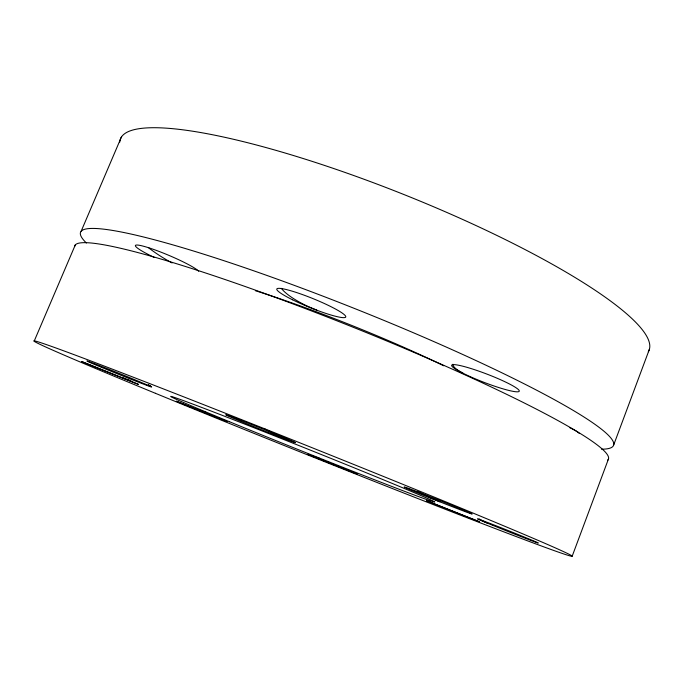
<?xml version="1.0" encoding="UTF-8"?>
<svg xmlns="http://www.w3.org/2000/svg" width="684" height="684" viewBox="0 0 684 684"><rect width="100%" height="100%" fill="white"/><g stroke="black" fill="none" stroke-linecap="round" stroke-linejoin="round"><path stroke-width="1.03" d="M572.192 556.178L608.546 458.75M613.685 444.968L649.347 349.387M34.268 340.94L75.291 244.932M81.097 231.346L121.342 137.168M74.633 246.591A287.348 27.642 21.8 0 1 354.252 327.696A287.348 27.642 21.8 0 1 607.572 460.281M86.398 243.008A287.006 30.925 21.8 0 1 359.177 310.348A287.006 30.925 21.8 0 1 601.527 449.191M255.38 290.717A175.053 18.553 21.8 0 1 443.702 365.778M119.777 142.092A284.629 53.514 21.8 0 1 400.67 193.239A284.629 53.514 21.8 0 1 648.287 351.747M569.524 427.543A32.251 3.386 20.7 0 1 579.091 433.323M154.327 257.475A34.593 3.933 22.9 0 1 147.616 247.428A34.593 3.933 22.9 0 1 198.693 271.266M462.88 373.036A35.748 8.276 15.3 0 1 452.911 364.256M316.735 310.049A36.739 9.952 24 0 1 281.372 288.34M172.103 262.964A34.2 6.088 30.5 0 1 148.779 247.916M206.363 412.52A26.915 3.377 19.6 0 1 195.145 408.442M130.943 380.749A30.139 3.454 25.5 0 1 122.368 377.542M150.454 386.007A34.482 1.009 29.8 0 1 149.334 385.947M148.283 384.493A34.482 1.009 29.8 0 1 148.992 384.964M149.591 385.374A34.482 1.009 29.8 0 1 150.078 385.725M288.682 440.334A37.133 3.711 29 0 1 267.624 430.467M266.965 430.125A37.133 3.711 29 0 1 264.999 429.073M439.949 501.808A36.132 5.976 22.2 0 1 417.65 491.3M487.324 523.098A32.131 3.856 15.7 0 1 479.458 518.968M427.184 501.013A28.078 0.641 13.3 0 1 428.004 501.004M428.483 501.081A28.078 0.641 13.3 0 1 429.757 501.304M319.804 458.468A26.154 1.872 15 0 1 313.024 456.151M138.416 384.382L81.806 361.605L138.416 384.382M176.404 401.252L226.891 421.532L176.404 401.252M357.168 473.978L308.022 454.347L357.168 473.978M479.433 521.789L426.559 500.739L479.433 521.789M155.396 393.291A289.768 4.164 21.8 0 0 571.747 556.289A289.768 4.164 21.8 0 0 182.286 396.284A289.768 4.164 21.8 0 0 155.396 393.291M229.542 421.763A141.981 2.001 21.8 0 0 434.408 502.039A141.981 2.001 21.8 0 0 244.667 424.08A141.981 2.001 21.8 0 0 229.542 421.763M492.489 525.226A32.558 0.453 21.7 0 0 538.274 542.993A32.558 0.453 21.7 0 0 493.292 524.696A32.558 0.453 21.7 0 0 492.489 525.226M419.702 493.677A36.543 0.59 21.7 0 0 472.148 514.035A36.543 0.59 21.7 0 0 422.874 493.839A36.543 0.59 21.7 0 0 419.702 493.677M241.332 421.566A37.577 0.633 21.8 0 0 295.308 442.651A37.577 0.633 21.8 0 0 244.812 421.78A37.577 0.633 21.8 0 0 241.332 421.566M102.13 367.599A34.944 0.53 21.9 0 0 151.489 387.007A34.944 0.53 21.9 0 0 103.643 367.222A34.944 0.53 21.9 0 0 102.13 367.599M465.573 374.499A36.158 4.369 21 0 0 519.105 391.402A36.158 4.369 21 0 0 471.823 368.796A36.158 4.369 21 0 0 465.573 374.499M292.538 299.78A37.167 4.702 22.1 0 0 345.745 316.966A37.167 4.702 22.1 0 0 295.633 292.239A37.167 4.702 22.1 0 0 292.538 299.78"/></g></svg>
